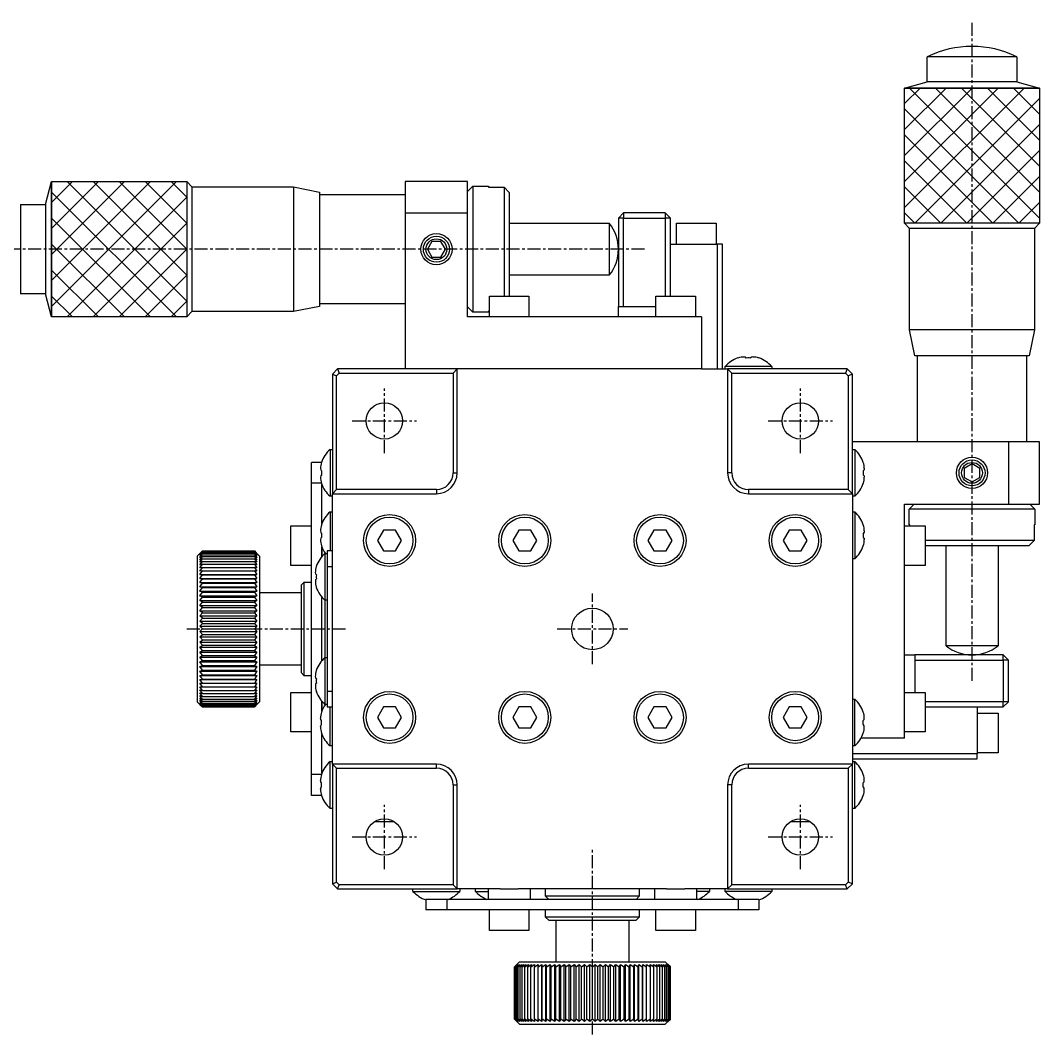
# Model space of a CAD drawing. Extents: x 72 to 479, y 51 to 365.
# Drawn here: x 380.9 to 478.9, y 134.9 to 232.4 of the extents above; entities that cross this region are included whole.
import ezdxf

# ---------------------------------------------------------------- set-up
doc = ezdxf.new("R2010")
doc.units = 0
doc.linetypes.add('CENTER', pattern=[2, 1.25, -0.25, 0.25, -0.25])
doc.layers.get('0').update_dxf_attribs({"linetype": 'CONTINUOUS'})
doc.layers.add('CENTER', color=1, linetype='CENTER')

msp = doc.modelspace()

# ---------------------------------------------------------------- linework, layer by layer
at = {"color": 7, "linetype": 'CONTINUOUS'}
for p, q in [((476.727, 228.862), (468.127, 228.862)), ((468.127, 226.452), (468.127, 228.862)), ((476.727, 228.862), (476.727, 226.452)), ((465.927, 225.862), (468.127, 226.452)), ((476.727, 226.452), (468.127, 226.452)), ((476.727, 226.452), (478.927, 225.862)), ((478.927, 225.862), (465.927, 225.862)), ((465.927, 212.862), (465.927, 225.862)), ((465.927, 212.862), (465.927, 225.862)), ((465.927, 225.862), (478.927, 225.862)), ((478.927, 225.862), (478.927, 212.862)), ((478.927, 225.862), (478.927, 212.862)), ((383.337, 214.662), (383.927, 216.862)), ((383.927, 216.862), (383.927, 203.862)), ((383.927, 216.862), (396.927, 216.862)), ((383.927, 203.862), (383.927, 216.862)), ((383.927, 216.862), (396.927, 216.862)), ((396.927, 216.862), (396.927, 203.862)), ((396.927, 216.862), (397.427, 216.362)), ((396.927, 216.862), (396.927, 203.862)), ((417.927, 216.862), (417.927, 213.862)), ((423.927, 216.862), (417.927, 216.862)), ((423.927, 213.862), (423.927, 216.862)), ((397.427, 216.362), (407.177, 216.362)), ((397.427, 216.362), (397.427, 204.362)), ((407.177, 216.362), (407.177, 204.362)), ((407.177, 216.362), (409.677, 215.862)), ((409.677, 215.862), (409.677, 204.862)), ((409.677, 215.612), (417.927, 215.612)), ((423.927, 215.912), (424.427, 216.412)), ((424.427, 216.412), (424.427, 204.312)), ((424.427, 216.412), (425.927, 216.412)), ((425.927, 216.412), (425.927, 216.329)), ((425.927, 216.329), (427.427, 216.329)), ((427.427, 216.329), (427.427, 205.862)), ((427.427, 216.329), (427.927, 215.821)), ((427.927, 215.821), (427.927, 205.862)), ((380.927, 214.662), (383.337, 214.662)), ((380.927, 214.662), (380.927, 206.062)), ((383.337, 214.662), (383.337, 206.062)), ((417.927, 213.862), (423.927, 213.862)), ((417.927, 213.862), (417.927, 198.862)), ((423.927, 203.862), (423.927, 213.862)), ((438.927, 213.862), (438.427, 213.362)), ((442.927, 213.862), (438.927, 213.862)), ((438.927, 213.862), (438.927, 213.362)), ((443.427, 213.362), (442.927, 213.862)), ((442.927, 213.862), (442.927, 213.362)), ((427.927, 212.862), (437.549, 212.862)), ((437.549, 212.862), (437.549, 207.862)), ((438.427, 213.362), (438.427, 204.862)), ((438.927, 213.362), (438.427, 213.362)), ((438.927, 213.362), (442.927, 213.362)), ((438.927, 204.862), (438.927, 213.362)), ((442.927, 213.362), (442.927, 205.862)), ((443.427, 213.362), (442.927, 213.362)), ((443.427, 205.862), (443.427, 213.362)), ((444.027, 212.862), (447.827, 212.862)), ((444.027, 210.862), (444.027, 212.862)), ((447.827, 212.862), (447.827, 210.862)), ((478.927, 212.862), (465.927, 212.862)), ((466.427, 212.362), (465.927, 212.862)), ((478.927, 212.862), (465.927, 212.862)), ((478.927, 212.862), (478.427, 212.362)), ((478.427, 212.362), (466.427, 212.362)), ((466.427, 202.612), (466.427, 212.362)), ((478.427, 212.362), (478.427, 202.612)), ((420.494, 211.112), (420.061, 210.362)), ((421.36, 211.112), (420.494, 211.112)), ((421.793, 210.362), (421.36, 211.112)), ((443.427, 210.862), (447.927, 210.862)), ((447.927, 210.862), (447.927, 198.862)), ((448.427, 210.862), (447.927, 210.862)), ((448.427, 198.862), (448.427, 210.862)), ((420.061, 210.362), (420.494, 209.612)), ((421.36, 209.612), (421.793, 210.362)), ((420.494, 209.612), (421.36, 209.612)), ((437.549, 207.862), (427.927, 207.862)), ((383.337, 206.062), (380.927, 206.062)), ((383.927, 203.862), (383.337, 206.062)), ((426.027, 203.862), (426.027, 205.862)), ((426.027, 205.862), (429.827, 205.862)), ((429.827, 205.862), (429.827, 203.862)), ((442.027, 205.862), (445.827, 205.862)), ((442.027, 203.862), (442.027, 205.862)), ((445.827, 205.862), (445.827, 203.862)), ((409.677, 204.862), (407.177, 204.362)), ((417.927, 205.112), (409.677, 205.112)), ((438.427, 203.862), (438.427, 204.862)), ((438.427, 204.862), (438.927, 204.862)), ((438.927, 204.862), (442.027, 204.862)), ((396.927, 203.862), (383.927, 203.862)), ((396.927, 203.862), (383.927, 203.862)), ((397.427, 204.362), (396.927, 203.862)), ((407.177, 204.362), (397.427, 204.362)), ((424.427, 204.312), (423.927, 204.812)), ((446.427, 203.862), (423.927, 203.862)), ((425.927, 204.312), (424.427, 204.312)), ((426.027, 204.395), (425.927, 204.395)), ((425.927, 204.395), (425.927, 204.312)), ((446.427, 203.862), (446.427, 198.862)), ((478.427, 202.612), (466.427, 202.612)), ((466.927, 200.112), (466.427, 202.612)), ((478.427, 202.612), (477.927, 200.112)), ((450.64, 199.978), (450.513, 200.002)), ((450.726, 199.906), (450.64, 199.978)), ((451.143, 199.935), (451.127, 199.906)), ((451.235, 199.985), (451.143, 199.935)), ((451.345, 200.003), (451.235, 199.985)), ((477.927, 200.112), (466.927, 200.112)), ((467.177, 191.862), (467.177, 200.112)), ((477.677, 200.112), (477.677, 191.862)), ((453.177, 199.091), (448.677, 199.091)), ((448.677, 198.862), (448.677, 199.091)), ((449.925, 199.906), (449.92, 199.911)), ((450.858, 199.911), (450.726, 199.906)), ((450.99, 199.911), (450.858, 199.911)), ((451.127, 199.906), (450.99, 199.911)), ((451.934, 199.911), (451.928, 199.906)), ((453.177, 199.091), (453.177, 198.862)), ((411.427, 198.862), (410.927, 198.362)), ((410.927, 198.362), (411.327, 198.197)), ((410.927, 198.362), (410.927, 186.862)), ((411.327, 198.197), (411.592, 198.462)), ((411.327, 187.262), (411.327, 198.197)), ((417.927, 198.862), (411.427, 198.862)), ((411.427, 198.862), (411.592, 198.462)), ((411.592, 198.462), (422.527, 198.462)), ((446.427, 198.862), (417.927, 198.862)), ((422.527, 198.462), (422.927, 198.862)), ((422.527, 198.462), (422.527, 188.862)), ((422.927, 188.862), (422.927, 198.862)), ((446.427, 198.862), (448.927, 198.862)), ((460.427, 198.862), (448.927, 198.862)), ((448.927, 198.862), (448.927, 188.862)), ((448.927, 198.862), (449.327, 198.462)), ((449.327, 198.462), (460.261, 198.462)), ((449.327, 188.862), (449.327, 198.462)), ((460.427, 198.862), (460.261, 198.462)), ((460.261, 198.462), (460.527, 198.197)), ((460.927, 198.362), (460.427, 198.862)), ((460.927, 198.362), (460.527, 198.197)), ((460.527, 198.197), (460.527, 187.262)), ((460.927, 186.862), (460.927, 198.362)), ((410.698, 191.112), (410.927, 191.112)), ((410.698, 191.112), (410.698, 186.612)), ((475.927, 191.862), (460.927, 191.862)), ((460.927, 191.112), (461.156, 191.112)), ((461.156, 191.112), (461.156, 186.612)), ((478.927, 191.862), (475.927, 191.862)), ((475.927, 191.862), (475.927, 185.862)), ((478.927, 185.862), (478.927, 191.862)), ((408.927, 187.862), (408.927, 189.862)), ((409.882, 189.862), (408.927, 189.862)), ((409.786, 189.281), (409.804, 189.171)), ((409.804, 189.171), (409.854, 189.078)), ((409.878, 189.869), (409.883, 189.864)), ((461.976, 189.869), (461.971, 189.864)), ((462.049, 189.171), (462, 189.078)), ((462.067, 189.281), (462.049, 189.171)), ((472.427, 189.728), (471.677, 189.295)), ((471.677, 189.295), (471.677, 188.429)), ((473.177, 189.295), (472.427, 189.728)), ((473.177, 188.429), (473.177, 189.295)), ((409.811, 188.576), (409.787, 188.448)), ((409.883, 188.662), (409.811, 188.576)), ((409.854, 189.078), (409.883, 189.062)), ((409.883, 189.062), (409.878, 188.925)), ((409.878, 188.925), (409.878, 188.794)), ((409.878, 188.794), (409.883, 188.662)), ((462, 189.078), (461.971, 189.062)), ((461.971, 189.062), (461.975, 188.925)), ((461.975, 188.794), (461.971, 188.662)), ((461.971, 188.662), (462.042, 188.576)), ((461.975, 188.925), (461.975, 188.794)), ((462.042, 188.576), (462.067, 188.448)), ((471.677, 188.429), (472.427, 187.996)), ((472.427, 187.996), (473.177, 188.429)), ((408.927, 159.862), (408.927, 187.862)), ((409.883, 187.861), (409.878, 187.855)), ((409.927, 184), (409.927, 187.724)), ((410.927, 186.862), (411.327, 187.262)), ((420.927, 187.262), (411.327, 187.262)), ((460.527, 187.262), (450.927, 187.262)), ((460.527, 187.262), (460.927, 186.862)), ((461.971, 187.861), (461.976, 187.855)), ((410.927, 186.612), (410.698, 186.612)), ((410.927, 160.862), (410.927, 186.862)), ((410.927, 186.862), (420.927, 186.862)), ((450.927, 186.862), (460.927, 186.862)), ((460.927, 186.862), (460.927, 160.862)), ((461.156, 186.612), (460.927, 186.612)), ((465.927, 163.362), (465.927, 185.862)), ((465.927, 185.862), (475.927, 185.862)), ((466.377, 185.362), (466.877, 185.862)), ((466.377, 183.862), (466.377, 185.362)), ((478.477, 185.362), (466.377, 185.362)), ((475.927, 185.862), (478.927, 185.862)), ((477.977, 185.862), (478.477, 185.362)), ((478.477, 185.362), (478.477, 183.862)), ((410.698, 185.112), (410.698, 181.362)), ((410.698, 185.112), (410.927, 185.112)), ((460.927, 185.112), (461.156, 185.112)), ((461.156, 185.112), (461.156, 180.612)), ((406.927, 183.762), (408.927, 183.762)), ((406.927, 179.962), (406.927, 183.762)), ((409.786, 183.281), (409.804, 183.171)), ((409.878, 183.869), (409.883, 183.864)), ((415.849, 183.362), (415.272, 182.362)), ((417.004, 183.362), (415.849, 183.362)), ((417.581, 182.362), (417.004, 183.362)), ((428.849, 183.362), (428.272, 182.362)), ((430.004, 183.362), (428.849, 183.362)), ((430.581, 182.362), (430.004, 183.362)), ((441.849, 183.362), (441.272, 182.362)), ((443.004, 183.362), (441.849, 183.362)), ((443.581, 182.362), (443.004, 183.362)), ((454.849, 183.362), (454.272, 182.362)), ((456.004, 183.362), (454.849, 183.362)), ((456.581, 182.362), (456.004, 183.362)), ((461.976, 183.869), (461.971, 183.864)), ((462.067, 183.281), (462.049, 183.171)), ((465.927, 183.762), (467.927, 183.762)), ((466.46, 183.862), (466.377, 183.862)), ((466.46, 183.762), (466.46, 183.862)), ((467.927, 183.762), (467.927, 179.962)), ((478.394, 183.862), (478.394, 182.362)), ((478.477, 183.862), (478.394, 183.862)), ((409.811, 182.576), (409.787, 182.448)), ((409.804, 183.171), (409.854, 183.078)), ((409.883, 182.662), (409.811, 182.576)), ((409.854, 183.078), (409.883, 183.062)), ((409.883, 183.062), (409.878, 182.925)), ((409.878, 182.925), (409.878, 182.794)), ((409.878, 182.794), (409.883, 182.662)), ((415.272, 182.362), (415.849, 181.362)), ((417.004, 181.362), (417.581, 182.362)), ((428.272, 182.362), (428.849, 181.362)), ((430.004, 181.362), (430.581, 182.362)), ((441.272, 182.362), (441.849, 181.362)), ((443.004, 181.362), (443.581, 182.362)), ((454.272, 182.362), (454.849, 181.362)), ((456.004, 181.362), (456.581, 182.362)), ((462, 183.078), (461.971, 183.062)), ((461.971, 183.062), (461.975, 182.925)), ((461.975, 182.794), (461.971, 182.662)), ((461.971, 182.662), (462.042, 182.576)), ((461.975, 182.925), (461.975, 182.794)), ((462.049, 183.171), (462, 183.078)), ((462.042, 182.576), (462.067, 182.448)), ((478.394, 182.362), (467.927, 182.362)), ((478.394, 182.362), (477.886, 181.862)), ((398.427, 181.358), (398.178, 181.114)), ((398.178, 181.096), (398.427, 181.358)), ((398.427, 181.321), (398.178, 181.096)), ((398.178, 181.043), (398.427, 181.321)), ((398.427, 181.358), (403.427, 181.358)), ((398.427, 181.321), (403.427, 181.321)), ((403.427, 181.358), (403.675, 181.096)), ((403.675, 181.114), (403.427, 181.358)), ((403.427, 181.321), (403.675, 181.043)), ((403.675, 181.096), (403.427, 181.321)), ((409.883, 181.861), (409.878, 181.855)), ((409.927, 180.83), (409.927, 181.724)), ((409.927, 181.724), (409.927, 180.83)), ((410.427, 181.362), (410.427, 179.862)), ((410.927, 181.362), (410.427, 181.362)), ((415.849, 181.362), (417.004, 181.362)), ((428.849, 181.362), (430.004, 181.362)), ((441.849, 181.362), (443.004, 181.362)), ((454.849, 181.362), (456.004, 181.362)), ((461.971, 181.861), (461.976, 181.855)), ((477.886, 181.862), (467.927, 181.862)), ((469.927, 172.24), (469.927, 181.862)), ((474.927, 181.862), (474.927, 172.24)), ((397.927, 180.862), (398.178, 181.114)), ((397.927, 180.862), (397.927, 166.862)), ((398.427, 181.248), (398.178, 181.043)), ((398.178, 180.955), (398.427, 181.248)), ((398.427, 181.139), (398.178, 180.955)), ((398.178, 180.833), (398.427, 181.139)), ((398.427, 180.995), (398.178, 180.833)), ((398.178, 180.676), (398.427, 180.995)), ((398.427, 180.816), (398.178, 180.676)), ((398.178, 180.487), (398.427, 180.816)), ((398.427, 180.603), (398.178, 180.487)), ((398.178, 180.265), (398.427, 180.603)), ((398.427, 180.357), (398.178, 180.265)), ((398.178, 180.012), (398.427, 180.357)), ((398.427, 181.248), (403.427, 181.248)), ((398.427, 181.139), (403.427, 181.139)), ((398.427, 180.995), (403.427, 180.995)), ((398.427, 180.816), (403.427, 180.816)), ((398.427, 180.603), (403.427, 180.603)), ((398.427, 180.357), (403.427, 180.357)), ((403.427, 181.248), (403.675, 180.955)), ((403.675, 181.043), (403.427, 181.248)), ((403.427, 181.139), (403.675, 180.833)), ((403.675, 180.955), (403.427, 181.139)), ((403.427, 180.995), (403.675, 180.676)), ((403.675, 180.833), (403.427, 180.995)), ((403.427, 180.816), (403.675, 180.487)), ((403.675, 180.676), (403.427, 180.816)), ((403.427, 180.603), (403.675, 180.265)), ((403.675, 180.487), (403.427, 180.603)), ((403.427, 180.357), (403.675, 180.012)), ((403.675, 180.265), (403.427, 180.357)), ((403.675, 181.114), (403.927, 180.862)), ((403.927, 180.862), (403.927, 166.862)), ((410.198, 181.112), (410.198, 176.612)), ((410.198, 181.112), (410.427, 181.112)), ((461.156, 180.612), (460.927, 180.612)), ((398.427, 180.08), (398.178, 180.012)), ((398.178, 179.729), (398.427, 180.08)), ((398.427, 179.772), (398.178, 179.729)), ((398.178, 179.417), (398.427, 179.772)), ((398.427, 179.436), (398.178, 179.417)), ((398.178, 179.078), (398.427, 179.436)), ((398.427, 180.08), (403.427, 180.08)), ((398.427, 179.772), (403.427, 179.772)), ((398.427, 179.436), (403.427, 179.436)), ((403.427, 180.08), (403.675, 179.729)), ((403.675, 180.012), (403.427, 180.08)), ((403.427, 179.772), (403.675, 179.417)), ((403.675, 179.729), (403.427, 179.772)), ((403.427, 179.436), (403.675, 179.078)), ((403.675, 179.417), (403.427, 179.436)), ((408.927, 179.962), (406.927, 179.962)), ((409.378, 179.869), (409.383, 179.864)), ((410.427, 179.862), (410.427, 167.862)), ((467.927, 179.962), (465.927, 179.962)), ((398.178, 179.078), (403.675, 179.078)), ((398.427, 179.072), (398.178, 179.078)), ((398.178, 178.714), (398.427, 179.072)), ((398.178, 178.714), (403.675, 178.714)), ((398.427, 178.683), (398.178, 178.714)), ((398.178, 178.327), (398.427, 178.683)), ((398.427, 179.072), (403.427, 179.072)), ((398.427, 178.683), (403.427, 178.683)), ((403.675, 179.078), (403.427, 179.072)), ((403.427, 179.072), (403.675, 178.714)), ((403.675, 178.714), (403.427, 178.683)), ((403.427, 178.683), (403.675, 178.327)), ((407.927, 178.062), (408.227, 178.362)), ((408.227, 169.362), (408.227, 178.362)), ((408.227, 178.362), (408.927, 178.362)), ((409.286, 179.281), (409.304, 179.171)), ((409.311, 178.576), (409.287, 178.448)), ((409.304, 179.171), (409.354, 179.078)), ((409.383, 178.662), (409.311, 178.576)), ((409.354, 179.078), (409.383, 179.062)), ((409.383, 179.062), (409.378, 178.925)), ((409.378, 178.925), (409.378, 178.794)), ((409.378, 178.794), (409.383, 178.662)), ((398.178, 178.327), (403.675, 178.327)), ((398.427, 178.271), (398.178, 178.327)), ((398.178, 177.917), (398.427, 178.271)), ((398.178, 177.917), (403.675, 177.917)), ((398.427, 177.837), (398.178, 177.917)), ((398.178, 177.488), (398.427, 177.837)), ((398.178, 177.488), (403.675, 177.488)), ((398.427, 177.383), (398.178, 177.488)), ((398.178, 177.041), (398.427, 177.383)), ((398.427, 178.271), (403.427, 178.271)), ((398.427, 177.837), (403.427, 177.837)), ((398.427, 177.383), (403.427, 177.383)), ((403.675, 178.327), (403.427, 178.271)), ((403.427, 178.271), (403.675, 177.917)), ((403.675, 177.917), (403.427, 177.837)), ((403.427, 177.837), (403.675, 177.488)), ((403.675, 177.488), (403.427, 177.383)), ((403.427, 177.383), (403.675, 177.041)), ((407.927, 178.062), (407.927, 169.662)), ((409.383, 177.861), (409.378, 177.855)), ((398.178, 177.041), (403.675, 177.041)), ((398.427, 176.913), (398.178, 177.041)), ((398.178, 176.579), (398.427, 176.913)), ((398.178, 176.579), (403.675, 176.579)), ((398.427, 176.427), (398.178, 176.579)), ((398.178, 176.103), (398.427, 176.427)), ((398.427, 176.913), (403.427, 176.913)), ((398.427, 176.427), (403.427, 176.427)), ((403.675, 177.041), (403.427, 176.913)), ((403.427, 176.913), (403.675, 176.579)), ((403.675, 176.579), (403.427, 176.427)), ((403.427, 176.427), (403.675, 176.103)), ((403.927, 177.362), (407.927, 177.362)), ((409.927, 170.83), (409.927, 176.894)), ((410.427, 176.612), (410.198, 176.612)), ((410.227, 171.112), (410.227, 176.612)), ((398.178, 176.103), (403.675, 176.103)), ((398.427, 175.93), (398.178, 176.103)), ((398.178, 175.616), (398.427, 175.93)), ((398.178, 175.616), (403.675, 175.616)), ((398.427, 175.422), (398.178, 175.616)), ((398.178, 175.121), (398.427, 175.422)), ((398.427, 175.93), (403.427, 175.93)), ((398.427, 175.422), (403.427, 175.422)), ((403.675, 176.103), (403.427, 175.93)), ((403.427, 175.93), (403.675, 175.616)), ((403.675, 175.616), (403.427, 175.422)), ((403.427, 175.422), (403.675, 175.121)), ((398.178, 175.121), (403.675, 175.121)), ((398.427, 174.906), (398.178, 175.121)), ((398.178, 174.62), (398.427, 174.906)), ((398.178, 174.62), (403.675, 174.62)), ((398.427, 174.385), (398.178, 174.62)), ((398.427, 174.906), (403.427, 174.906)), ((403.675, 175.121), (403.427, 174.906)), ((403.427, 174.906), (403.675, 174.62)), ((403.675, 174.62), (403.427, 174.385)), ((398.178, 174.115), (398.427, 174.385)), ((398.178, 174.115), (403.675, 174.115)), ((398.427, 173.862), (398.178, 174.115)), ((398.178, 173.609), (398.427, 173.862)), ((398.178, 173.609), (403.675, 173.609)), ((398.427, 173.339), (398.178, 173.609)), ((398.427, 174.385), (403.427, 174.385)), ((398.427, 173.862), (403.427, 173.862)), ((403.427, 174.385), (403.675, 174.115)), ((403.675, 174.115), (403.427, 173.862)), ((403.427, 173.862), (403.675, 173.609)), ((403.675, 173.609), (403.427, 173.339)), ((398.178, 173.104), (398.427, 173.339)), ((398.178, 173.104), (403.675, 173.104)), ((398.427, 172.818), (398.178, 173.104)), ((398.178, 172.603), (398.427, 172.818)), ((398.178, 172.603), (403.675, 172.603)), ((398.427, 172.303), (398.178, 172.603)), ((398.427, 173.339), (403.427, 173.339)), ((398.427, 172.818), (403.427, 172.818)), ((403.427, 173.339), (403.675, 173.104)), ((403.675, 173.104), (403.427, 172.818)), ((403.427, 172.818), (403.675, 172.603)), ((403.675, 172.603), (403.427, 172.303)), ((398.178, 172.108), (398.427, 172.303)), ((398.178, 172.108), (403.675, 172.108)), ((398.427, 171.795), (398.178, 172.108)), ((398.178, 171.621), (398.427, 171.795)), ((398.178, 171.621), (403.675, 171.621)), ((398.427, 171.297), (398.178, 171.621)), ((398.427, 172.303), (403.427, 172.303)), ((398.427, 171.795), (403.427, 171.795)), ((403.427, 172.303), (403.675, 172.108)), ((403.675, 172.108), (403.427, 171.795)), ((403.427, 171.795), (403.675, 171.621)), ((403.675, 171.621), (403.427, 171.297)), ((474.927, 172.24), (469.927, 172.24)), ((398.178, 171.146), (398.427, 171.297)), ((398.178, 171.146), (403.675, 171.146)), ((398.427, 170.812), (398.178, 171.146)), ((398.178, 170.683), (398.427, 170.812)), ((398.178, 170.683), (403.675, 170.683)), ((398.427, 170.341), (398.178, 170.683)), ((398.427, 171.297), (403.427, 171.297)), ((398.427, 170.812), (403.427, 170.812)), ((403.427, 171.297), (403.675, 171.146)), ((403.675, 171.146), (403.427, 170.812)), ((403.427, 170.812), (403.675, 170.683)), ((403.675, 170.683), (403.427, 170.341)), ((410.198, 171.112), (410.198, 166.612)), ((410.198, 171.112), (410.427, 171.112)), ((465.927, 171.362), (466.927, 171.362)), ((475.427, 171.362), (466.927, 171.362)), ((466.927, 171.362), (466.927, 170.862)), ((466.927, 170.862), (466.927, 167.762)), ((466.927, 170.862), (475.427, 170.862)), ((475.927, 170.862), (475.427, 171.362)), ((475.427, 170.862), (475.427, 171.362)), ((475.427, 170.862), (475.427, 166.862)), ((475.927, 170.862), (475.427, 170.862)), ((475.927, 166.862), (475.927, 170.862)), ((398.178, 170.237), (398.427, 170.341)), ((398.178, 170.237), (403.675, 170.237)), ((398.427, 169.888), (398.178, 170.237)), ((398.178, 169.807), (398.427, 169.888)), ((398.178, 169.807), (403.675, 169.807)), ((398.427, 169.454), (398.178, 169.807)), ((398.427, 170.341), (403.427, 170.341)), ((398.427, 169.888), (403.427, 169.888)), ((403.427, 170.341), (403.675, 170.237)), ((403.675, 170.237), (403.427, 169.888)), ((403.427, 169.888), (403.675, 169.807)), ((403.675, 169.807), (403.427, 169.454)), ((407.927, 170.362), (403.927, 170.362)), ((408.227, 169.362), (407.927, 169.662)), ((409.378, 169.869), (409.383, 169.864)), ((398.178, 169.398), (398.427, 169.454)), ((398.178, 169.398), (403.675, 169.398)), ((398.427, 169.041), (398.178, 169.398)), ((398.178, 169.01), (398.427, 169.041)), ((398.178, 169.01), (403.675, 169.01)), ((398.427, 168.652), (398.178, 169.01)), ((398.178, 168.646), (398.427, 168.652)), ((398.178, 168.646), (403.675, 168.646)), ((398.427, 168.289), (398.178, 168.646)), ((398.427, 169.454), (403.427, 169.454)), ((398.427, 169.041), (403.427, 169.041)), ((398.427, 168.652), (403.427, 168.652)), ((403.427, 169.454), (403.675, 169.398)), ((403.675, 169.398), (403.427, 169.041)), ((403.427, 169.041), (403.675, 169.01)), ((403.675, 169.01), (403.427, 168.652)), ((403.427, 168.652), (403.675, 168.646)), ((403.675, 168.646), (403.427, 168.289)), ((408.927, 169.362), (408.227, 169.362)), ((409.286, 169.281), (409.304, 169.171)), ((409.311, 168.576), (409.287, 168.448)), ((409.304, 169.171), (409.354, 169.078)), ((409.383, 168.662), (409.311, 168.576)), ((409.354, 169.078), (409.383, 169.062)), ((409.383, 169.062), (409.378, 168.925)), ((409.378, 168.925), (409.378, 168.794)), ((409.378, 168.794), (409.383, 168.662)), ((398.178, 168.307), (398.427, 168.289)), ((398.427, 167.952), (398.178, 168.307)), ((398.178, 167.996), (398.427, 167.952)), ((398.427, 167.644), (398.178, 167.996)), ((398.178, 167.713), (398.427, 167.644)), ((398.427, 167.367), (398.178, 167.713)), ((398.427, 168.289), (403.427, 168.289)), ((398.427, 167.952), (403.427, 167.952)), ((398.427, 167.644), (403.427, 167.644)), ((403.675, 168.307), (403.427, 167.952)), ((403.427, 168.289), (403.675, 168.307)), ((403.675, 167.996), (403.427, 167.644)), ((403.427, 167.952), (403.675, 167.996)), ((403.675, 167.713), (403.427, 167.367)), ((403.427, 167.644), (403.675, 167.713)), ((406.927, 167.762), (408.927, 167.762)), ((406.927, 163.962), (406.927, 167.762)), ((409.383, 167.861), (409.378, 167.855)), ((410.427, 167.862), (410.427, 166.362)), ((465.927, 167.762), (467.927, 167.762)), ((467.927, 167.762), (467.927, 163.962)), ((398.178, 166.611), (397.927, 166.862)), ((398.178, 167.46), (398.427, 167.367)), ((398.427, 167.121), (398.178, 167.46)), ((398.178, 167.238), (398.427, 167.121)), ((398.427, 166.908), (398.178, 167.238)), ((398.178, 167.048), (398.427, 166.908)), ((398.427, 166.729), (398.178, 167.048)), ((398.178, 166.892), (398.427, 166.729)), ((398.427, 166.585), (398.178, 166.892)), ((398.178, 166.769), (398.427, 166.585)), ((398.427, 166.476), (398.178, 166.769)), ((398.178, 166.681), (398.427, 166.476)), ((398.427, 166.403), (398.178, 166.681)), ((398.178, 166.629), (398.427, 166.403)), ((398.427, 166.367), (398.178, 166.629)), ((398.178, 166.611), (398.427, 166.367)), ((398.427, 167.367), (403.427, 167.367)), ((398.427, 167.121), (403.427, 167.121)), ((398.427, 166.908), (403.427, 166.908)), ((398.427, 166.729), (403.427, 166.729)), ((403.675, 167.46), (403.427, 167.121)), ((403.427, 167.367), (403.675, 167.46)), ((403.675, 167.238), (403.427, 166.908)), ((403.427, 167.121), (403.675, 167.238)), ((403.675, 167.048), (403.427, 166.729)), ((403.427, 166.908), (403.675, 167.048)), ((403.675, 166.892), (403.427, 166.585)), ((403.427, 166.729), (403.675, 166.892)), ((403.675, 166.769), (403.427, 166.476)), ((403.427, 166.585), (403.675, 166.769)), ((403.675, 166.681), (403.427, 166.403)), ((403.427, 166.476), (403.675, 166.681)), ((403.675, 166.629), (403.427, 166.367)), ((403.427, 166.403), (403.675, 166.629)), ((403.427, 166.367), (403.675, 166.611)), ((403.927, 166.862), (403.675, 166.611)), ((409.927, 166), (409.927, 166.894)), ((409.927, 166.894), (409.927, 166)), ((410.427, 166.612), (410.198, 166.612)), ((460.927, 167.112), (461.156, 167.112)), ((461.156, 162.612), (461.156, 167.112)), ((475.427, 166.862), (467.927, 166.862)), ((475.427, 166.362), (475.927, 166.862)), ((475.427, 166.362), (475.427, 166.862)), ((475.927, 166.862), (475.427, 166.862)), ((398.427, 166.585), (403.427, 166.585)), ((398.427, 166.476), (403.427, 166.476)), ((398.427, 166.403), (403.427, 166.403)), ((398.427, 166.367), (403.427, 166.367)), ((409.883, 165.864), (409.878, 165.869)), ((410.427, 166.362), (410.927, 166.362)), ((410.698, 162.612), (410.698, 166.362)), ((415.849, 166.362), (415.272, 165.362)), ((417.004, 166.362), (415.849, 166.362)), ((417.581, 165.362), (417.004, 166.362)), ((428.849, 166.362), (428.272, 165.362)), ((430.004, 166.362), (428.849, 166.362)), ((430.581, 165.362), (430.004, 166.362)), ((441.849, 166.362), (441.272, 165.362)), ((443.004, 166.362), (441.849, 166.362)), ((443.581, 165.362), (443.004, 166.362)), ((454.849, 166.362), (454.272, 165.362)), ((456.004, 166.362), (454.849, 166.362)), ((456.581, 165.362), (456.004, 166.362)), ((461.971, 165.864), (461.976, 165.869)), ((467.927, 166.362), (475.427, 166.362)), ((472.927, 166.362), (472.927, 161.862)), ((472.927, 165.762), (474.927, 165.762)), ((474.927, 165.762), (474.927, 161.962)), ((409.811, 165.149), (409.787, 165.276)), ((409.804, 164.554), (409.854, 164.646)), ((409.883, 165.062), (409.811, 165.149)), ((409.854, 164.646), (409.883, 164.662)), ((409.878, 164.931), (409.883, 165.062)), ((409.878, 164.799), (409.878, 164.931)), ((409.883, 164.662), (409.878, 164.799)), ((415.272, 165.362), (415.849, 164.362)), ((417.004, 164.362), (417.581, 165.362)), ((428.272, 165.362), (428.849, 164.362)), ((430.004, 164.362), (430.581, 165.362)), ((441.272, 165.362), (441.849, 164.362)), ((443.004, 164.362), (443.581, 165.362)), ((454.272, 165.362), (454.849, 164.362)), ((456.004, 164.362), (456.581, 165.362)), ((461.971, 165.062), (462.042, 165.149)), ((461.975, 164.931), (461.971, 165.062)), ((461.971, 164.662), (461.975, 164.799)), ((462, 164.646), (461.971, 164.662)), ((461.975, 164.799), (461.975, 164.931)), ((462.049, 164.554), (462, 164.646)), ((462.042, 165.149), (462.067, 165.276)), ((408.927, 163.962), (406.927, 163.962)), ((409.786, 164.444), (409.804, 164.554)), ((409.878, 163.855), (409.883, 163.861)), ((409.927, 160), (409.927, 163.724)), ((415.849, 164.362), (417.004, 164.362)), ((428.849, 164.362), (430.004, 164.362)), ((441.849, 164.362), (443.004, 164.362)), ((454.849, 164.362), (456.004, 164.362)), ((461.976, 163.855), (461.971, 163.861)), ((462.067, 164.444), (462.049, 164.554)), ((467.927, 163.962), (465.927, 163.962)), ((465.927, 163.362), (461.753, 163.362)), ((410.927, 162.612), (410.698, 162.612)), ((461.156, 162.612), (460.927, 162.612)), ((472.927, 161.862), (460.927, 161.862)), ((474.927, 161.962), (472.927, 161.962)), ((472.927, 161.362), (472.927, 161.862)), ((410.698, 161.112), (410.927, 161.112)), ((410.698, 156.612), (410.698, 161.112)), ((410.927, 160.862), (410.927, 149.362)), ((420.927, 160.862), (410.927, 160.862)), ((411.327, 160.462), (410.927, 160.862)), ((460.927, 160.862), (450.927, 160.862)), ((460.927, 160.862), (460.527, 160.462)), ((460.927, 161.362), (472.927, 161.362)), ((460.927, 161.112), (461.156, 161.112)), ((460.927, 149.362), (460.927, 160.862)), ((461.156, 156.612), (461.156, 161.112)), ((408.927, 157.862), (408.927, 159.862)), ((409.883, 159.864), (409.878, 159.869)), ((411.327, 149.528), (411.327, 160.462)), ((411.327, 160.462), (420.927, 160.462)), ((450.927, 160.462), (460.527, 160.462)), ((460.527, 160.462), (460.527, 149.528)), ((461.971, 159.864), (461.976, 159.869)), ((409.811, 159.149), (409.787, 159.276)), ((409.883, 159.062), (409.811, 159.149)), ((409.878, 158.931), (409.883, 159.062)), ((409.878, 158.799), (409.878, 158.931)), ((409.883, 158.662), (409.878, 158.799)), ((422.527, 158.862), (422.527, 149.262)), ((422.927, 148.862), (422.927, 158.862)), ((448.927, 158.862), (448.927, 148.862)), ((449.327, 149.262), (449.327, 158.862)), ((461.971, 159.062), (462.042, 159.149)), ((461.975, 158.931), (461.971, 159.062)), ((461.971, 158.662), (461.975, 158.799)), ((461.975, 158.799), (461.975, 158.931)), ((462.042, 159.149), (462.067, 159.276)), ((409.882, 157.862), (408.927, 157.862)), ((409.786, 158.444), (409.804, 158.554)), ((409.804, 158.554), (409.854, 158.646)), ((409.854, 158.646), (409.883, 158.662)), ((409.878, 157.855), (409.883, 157.861)), ((462, 158.646), (461.971, 158.662)), ((461.976, 157.855), (461.971, 157.861)), ((462.049, 158.554), (462, 158.646)), ((462.067, 158.444), (462.049, 158.554)), ((410.927, 156.612), (410.698, 156.612)), ((461.156, 156.612), (460.927, 156.612)), ((415.025, 155.362), (416.828, 155.362)), ((455.025, 155.362), (456.828, 155.362)), ((410.927, 149.362), (411.327, 149.528)), ((410.927, 149.362), (411.427, 148.862)), ((411.592, 149.262), (411.327, 149.528)), ((411.427, 148.862), (411.592, 149.262)), ((422.527, 149.262), (411.592, 149.262)), ((422.927, 148.862), (422.527, 149.262)), ((449.327, 149.262), (448.927, 148.862)), ((460.261, 149.262), (449.327, 149.262)), ((460.527, 149.528), (460.261, 149.262)), ((460.427, 148.862), (460.261, 149.262)), ((460.427, 148.862), (460.927, 149.362)), ((460.927, 149.362), (460.527, 149.528)), ((411.427, 148.862), (422.927, 148.862)), ((418.677, 148.633), (418.677, 148.862)), ((418.677, 148.633), (423.177, 148.633)), ((427.055, 148.862), (422.927, 148.862)), ((423.177, 148.862), (423.177, 148.633)), ((424.677, 148.633), (424.677, 148.862)), ((424.677, 148.633), (425.927, 148.633)), ((425.927, 147.862), (425.927, 148.862)), ((427.055, 148.862), (428.799, 148.862)), ((443.055, 148.862), (428.799, 148.862)), ((429.927, 148.862), (429.927, 147.862)), ((431.427, 148.162), (431.427, 148.862)), ((440.427, 148.162), (431.427, 148.162)), ((431.727, 147.862), (431.427, 148.162)), ((440.427, 148.162), (440.127, 147.862)), ((440.427, 148.862), (440.427, 148.162)), ((441.927, 147.862), (441.927, 148.862)), ((443.055, 148.862), (444.799, 148.862)), ((448.927, 148.862), (444.799, 148.862)), ((445.927, 148.862), (445.927, 147.862)), ((447.177, 148.633), (445.927, 148.633)), ((447.177, 148.862), (447.177, 148.633)), ((448.677, 148.633), (448.677, 148.862)), ((453.177, 148.633), (448.677, 148.633)), ((448.927, 148.862), (460.427, 148.862)), ((453.177, 148.862), (453.177, 148.633)), ((419.92, 147.813), (419.925, 147.818)), ((421.927, 147.862), (419.927, 147.862)), ((419.927, 147.862), (419.927, 146.862)), ((427.927, 147.862), (421.927, 147.862)), ((443.927, 147.862), (427.927, 147.862)), ((449.927, 147.862), (443.927, 147.862)), ((451.927, 147.862), (449.927, 147.862)), ((451.927, 147.862), (451.927, 146.862)), ((451.934, 147.813), (451.928, 147.818)), ((421.927, 146.862), (419.927, 146.862)), ((449.927, 146.862), (421.927, 146.862)), ((426.027, 144.862), (426.027, 146.862)), ((429.827, 146.862), (429.827, 144.862)), ((431.427, 146.162), (431.427, 146.862)), ((440.427, 146.162), (431.427, 146.162)), ((431.727, 145.862), (431.427, 146.162)), ((440.427, 146.162), (440.127, 145.862)), ((440.427, 146.862), (440.427, 146.162)), ((442.027, 144.862), (442.027, 146.862)), ((445.827, 146.862), (445.827, 144.862)), ((451.927, 146.862), (449.927, 146.862)), ((431.727, 145.862), (440.127, 145.862)), ((432.427, 141.862), (432.427, 145.862)), ((439.427, 145.862), (439.427, 141.862)), ((429.827, 144.862), (426.027, 144.862)), ((445.827, 144.862), (442.027, 144.862)), ((428.431, 141.362), (428.693, 141.611)), ((428.675, 141.611), (428.431, 141.362)), ((428.431, 136.362), (428.431, 141.362)), ((428.468, 141.362), (428.746, 141.611)), ((428.693, 141.611), (428.468, 141.362)), ((428.468, 136.362), (428.468, 141.362)), ((428.541, 141.362), (428.834, 141.611)), ((428.746, 141.611), (428.541, 141.362)), ((428.541, 136.362), (428.541, 141.362)), ((428.65, 141.362), (428.956, 141.611)), ((428.834, 141.611), (428.65, 141.362)), ((428.65, 136.362), (428.65, 141.362)), ((428.675, 141.611), (428.927, 141.862)), ((428.794, 141.362), (429.113, 141.611)), ((428.956, 141.611), (428.794, 141.362)), ((428.794, 136.362), (428.794, 141.362)), ((428.927, 141.862), (442.927, 141.862)), ((428.973, 141.362), (429.302, 141.611)), ((429.113, 141.611), (428.973, 141.362)), ((428.973, 136.362), (428.973, 141.362)), ((429.186, 141.362), (429.524, 141.611)), ((429.302, 141.611), (429.186, 141.362)), ((429.186, 136.362), (429.186, 141.362)), ((429.432, 141.362), (429.777, 141.611)), ((429.524, 141.611), (429.432, 141.362)), ((429.432, 136.362), (429.432, 141.362)), ((429.709, 141.362), (430.06, 141.611)), ((429.777, 141.611), (429.709, 141.362)), ((429.709, 136.362), (429.709, 141.362)), ((430.017, 141.362), (430.372, 141.611)), ((430.06, 141.611), (430.017, 141.362)), ((430.017, 136.362), (430.017, 141.362)), ((430.353, 141.362), (430.711, 141.611)), ((430.372, 141.611), (430.353, 141.362)), ((430.353, 136.362), (430.353, 141.362)), ((430.711, 136.114), (430.711, 141.611)), ((430.711, 141.611), (430.717, 141.362)), ((430.717, 141.362), (431.075, 141.611)), ((430.717, 136.362), (430.717, 141.362)), ((431.075, 136.114), (431.075, 141.611)), ((431.075, 141.611), (431.106, 141.362)), ((431.106, 141.362), (431.462, 141.611)), ((431.106, 136.362), (431.106, 141.362)), ((431.462, 136.114), (431.462, 141.611)), ((431.462, 141.611), (431.518, 141.362)), ((431.518, 141.362), (431.872, 141.611)), ((431.518, 136.362), (431.518, 141.362)), ((431.872, 136.114), (431.872, 141.611)), ((431.872, 141.611), (431.952, 141.362)), ((431.952, 141.362), (432.301, 141.611)), ((431.952, 136.362), (431.952, 141.362)), ((432.301, 136.114), (432.301, 141.611)), ((432.301, 141.611), (432.406, 141.362)), ((432.406, 141.362), (432.748, 141.611)), ((432.406, 136.362), (432.406, 141.362)), ((432.748, 136.114), (432.748, 141.611)), ((432.748, 141.611), (432.876, 141.362)), ((432.876, 141.362), (433.21, 141.611)), ((432.876, 136.362), (432.876, 141.362)), ((433.21, 136.114), (433.21, 141.611)), ((433.21, 141.611), (433.362, 141.362)), ((433.362, 141.362), (433.686, 141.611)), ((433.362, 136.362), (433.362, 141.362)), ((433.686, 136.114), (433.686, 141.611)), ((433.686, 141.611), (433.859, 141.362)), ((433.859, 141.362), (434.172, 141.611)), ((433.859, 136.362), (433.859, 141.362)), ((434.172, 136.114), (434.172, 141.611)), ((434.172, 141.611), (434.367, 141.362)), ((434.367, 141.362), (434.668, 141.611)), ((434.367, 136.362), (434.367, 141.362)), ((434.668, 136.114), (434.668, 141.611)), ((434.668, 141.611), (434.883, 141.362)), ((434.883, 141.362), (435.169, 141.611)), ((434.883, 136.362), (434.883, 141.362)), ((435.169, 136.114), (435.169, 141.611)), ((435.169, 141.611), (435.404, 141.362)), ((435.404, 141.362), (435.674, 141.611)), ((435.404, 136.362), (435.404, 141.362)), ((435.674, 136.114), (435.674, 141.611)), ((435.674, 141.611), (435.927, 141.362)), ((435.927, 141.362), (436.18, 141.611)), ((435.927, 136.362), (435.927, 141.362)), ((436.18, 136.114), (436.18, 141.611)), ((436.18, 141.611), (436.45, 141.362)), ((436.45, 141.362), (436.685, 141.611)), ((436.45, 136.362), (436.45, 141.362)), ((436.685, 136.114), (436.685, 141.611)), ((436.685, 141.611), (436.971, 141.362)), ((436.971, 141.362), (437.186, 141.611)), ((436.971, 136.362), (436.971, 141.362)), ((437.186, 136.114), (437.186, 141.611)), ((437.186, 141.611), (437.486, 141.362)), ((437.486, 141.362), (437.681, 141.611)), ((437.486, 136.362), (437.486, 141.362)), ((437.681, 136.114), (437.681, 141.611)), ((437.681, 141.611), (437.994, 141.362)), ((437.994, 141.362), (438.168, 141.611)), ((437.994, 136.362), (437.994, 141.362)), ((438.168, 136.114), (438.168, 141.611)), ((438.168, 141.611), (438.492, 141.362)), ((438.492, 141.362), (438.643, 141.611)), ((438.492, 136.362), (438.492, 141.362)), ((438.643, 136.114), (438.643, 141.611)), ((438.643, 141.611), (438.977, 141.362)), ((438.977, 141.362), (439.106, 141.611)), ((438.977, 136.362), (438.977, 141.362)), ((439.106, 136.114), (439.106, 141.611)), ((439.106, 141.611), (439.448, 141.362)), ((439.448, 141.362), (439.552, 141.611)), ((439.448, 136.362), (439.448, 141.362)), ((439.552, 136.114), (439.552, 141.611)), ((439.552, 141.611), (439.901, 141.362)), ((439.901, 141.362), (439.982, 141.611)), ((439.901, 136.362), (439.901, 141.362)), ((439.982, 136.114), (439.982, 141.611)), ((439.982, 141.611), (440.335, 141.362)), ((440.335, 141.362), (440.391, 141.611)), ((440.335, 136.362), (440.335, 141.362)), ((440.391, 136.114), (440.391, 141.611)), ((440.391, 141.611), (440.748, 141.362)), ((440.748, 141.362), (440.779, 141.611)), ((440.748, 136.362), (440.748, 141.362)), ((440.779, 136.114), (440.779, 141.611)), ((440.779, 141.611), (441.137, 141.362)), ((441.137, 141.362), (441.143, 141.611)), ((441.137, 136.362), (441.137, 141.362)), ((441.143, 136.114), (441.143, 141.611)), ((441.143, 141.611), (441.5, 141.362)), ((441.482, 141.611), (441.837, 141.362)), ((441.5, 141.362), (441.482, 141.611)), ((441.5, 136.362), (441.5, 141.362)), ((441.793, 141.611), (442.145, 141.362)), ((441.837, 141.362), (441.793, 141.611)), ((441.837, 136.362), (441.837, 141.362)), ((442.076, 141.611), (442.422, 141.362)), ((442.145, 141.362), (442.076, 141.611)), ((442.145, 136.362), (442.145, 141.362)), ((442.329, 141.611), (442.668, 141.362)), ((442.422, 141.362), (442.329, 141.611)), ((442.422, 136.362), (442.422, 141.362)), ((442.551, 141.611), (442.881, 141.362)), ((442.668, 141.362), (442.551, 141.611)), ((442.668, 136.362), (442.668, 141.362)), ((442.741, 141.611), (443.06, 141.362)), ((442.881, 141.362), (442.741, 141.611)), ((442.881, 136.362), (442.881, 141.362)), ((442.897, 141.611), (443.204, 141.362)), ((443.06, 141.362), (442.897, 141.611)), ((442.927, 141.862), (443.178, 141.611)), ((443.02, 141.611), (443.313, 141.362)), ((443.204, 141.362), (443.02, 141.611)), ((443.06, 136.362), (443.06, 141.362)), ((443.108, 141.611), (443.386, 141.362)), ((443.313, 141.362), (443.108, 141.611)), ((443.16, 141.611), (443.422, 141.362)), ((443.386, 141.362), (443.16, 141.611)), ((443.422, 141.362), (443.178, 141.611)), ((443.204, 136.362), (443.204, 141.362)), ((443.313, 136.362), (443.313, 141.362)), ((443.386, 136.362), (443.386, 141.362)), ((443.422, 136.362), (443.422, 141.362)), ((428.431, 136.362), (428.675, 136.114)), ((428.693, 136.114), (428.431, 136.362)), ((428.468, 136.362), (428.693, 136.114)), ((428.746, 136.114), (428.468, 136.362)), ((428.541, 136.362), (428.746, 136.114)), ((428.834, 136.114), (428.541, 136.362)), ((428.65, 136.362), (428.834, 136.114)), ((428.956, 136.114), (428.65, 136.362)), ((428.794, 136.362), (428.956, 136.114)), ((429.113, 136.114), (428.794, 136.362)), ((428.973, 136.362), (429.113, 136.114)), ((429.302, 136.114), (428.973, 136.362)), ((429.186, 136.362), (429.302, 136.114)), ((429.524, 136.114), (429.186, 136.362)), ((429.432, 136.362), (429.524, 136.114)), ((429.777, 136.114), (429.432, 136.362)), ((429.709, 136.362), (429.777, 136.114)), ((430.06, 136.114), (429.709, 136.362)), ((430.372, 136.114), (430.017, 136.362)), ((430.017, 136.362), (430.06, 136.114)), ((430.353, 136.362), (430.372, 136.114)), ((430.711, 136.114), (430.353, 136.362)), ((430.717, 136.362), (430.711, 136.114)), ((431.075, 136.114), (430.717, 136.362)), ((431.106, 136.362), (431.075, 136.114)), ((431.462, 136.114), (431.106, 136.362)), ((431.518, 136.362), (431.462, 136.114)), ((431.872, 136.114), (431.518, 136.362)), ((431.952, 136.362), (431.872, 136.114)), ((432.301, 136.114), (431.952, 136.362)), ((432.406, 136.362), (432.301, 136.114)), ((432.748, 136.114), (432.406, 136.362)), ((432.876, 136.362), (432.748, 136.114)), ((433.21, 136.114), (432.876, 136.362)), ((433.362, 136.362), (433.21, 136.114)), ((433.686, 136.114), (433.362, 136.362)), ((433.859, 136.362), (433.686, 136.114)), ((434.172, 136.114), (433.859, 136.362)), ((434.367, 136.362), (434.172, 136.114)), ((434.668, 136.114), (434.367, 136.362)), ((434.883, 136.362), (434.668, 136.114)), ((435.169, 136.114), (434.883, 136.362)), ((435.404, 136.362), (435.169, 136.114)), ((435.674, 136.114), (435.404, 136.362)), ((435.927, 136.362), (435.674, 136.114)), ((436.18, 136.114), (435.927, 136.362)), ((436.45, 136.362), (436.18, 136.114)), ((436.685, 136.114), (436.45, 136.362)), ((436.971, 136.362), (436.685, 136.114)), ((437.186, 136.114), (436.971, 136.362)), ((437.486, 136.362), (437.186, 136.114)), ((437.681, 136.114), (437.486, 136.362)), ((437.994, 136.362), (437.681, 136.114)), ((438.168, 136.114), (437.994, 136.362)), ((438.492, 136.362), (438.168, 136.114)), ((438.643, 136.114), (438.492, 136.362)), ((438.977, 136.362), (438.643, 136.114)), ((439.106, 136.114), (438.977, 136.362)), ((439.448, 136.362), (439.106, 136.114)), ((439.552, 136.114), (439.448, 136.362)), ((439.901, 136.362), (439.552, 136.114)), ((439.982, 136.114), (439.901, 136.362)), ((440.335, 136.362), (439.982, 136.114)), ((440.391, 136.114), (440.335, 136.362)), ((440.748, 136.362), (440.391, 136.114)), ((440.779, 136.114), (440.748, 136.362)), ((441.137, 136.362), (440.779, 136.114)), ((441.143, 136.114), (441.137, 136.362)), ((441.5, 136.362), (441.143, 136.114)), ((441.482, 136.114), (441.5, 136.362)), ((441.837, 136.362), (441.482, 136.114)), ((441.793, 136.114), (441.837, 136.362)), ((442.145, 136.362), (441.793, 136.114)), ((442.076, 136.114), (442.145, 136.362)), ((442.422, 136.362), (442.076, 136.114)), ((442.329, 136.114), (442.422, 136.362)), ((442.668, 136.362), (442.329, 136.114)), ((442.551, 136.114), (442.668, 136.362)), ((442.881, 136.362), (442.551, 136.114)), ((442.741, 136.114), (442.881, 136.362)), ((443.06, 136.362), (442.741, 136.114)), ((442.897, 136.114), (443.06, 136.362)), ((443.204, 136.362), (442.897, 136.114)), ((443.02, 136.114), (443.204, 136.362)), ((443.313, 136.362), (443.02, 136.114)), ((443.108, 136.114), (443.313, 136.362)), ((443.386, 136.362), (443.108, 136.114)), ((443.16, 136.114), (443.386, 136.362)), ((443.422, 136.362), (443.16, 136.114)), ((443.178, 136.114), (443.422, 136.362)), ((428.927, 135.862), (428.675, 136.114)), ((428.927, 135.862), (442.927, 135.862)), ((443.178, 136.114), (442.927, 135.862))]:
    msp.add_line(p, q, dxfattribs=at)
at = {"color": 3, "linetype": 'CONTINUOUS'}
for p, q in [((465.927, 224.362), (467.427, 225.862)), ((465.927, 221.862), (469.927, 225.862)), ((465.927, 219.362), (472.427, 225.862)), ((465.927, 216.862), (474.927, 225.862)), ((465.927, 214.362), (477.427, 225.862)), ((466.427, 225.862), (478.927, 213.362)), ((468.927, 225.862), (478.927, 215.862)), ((471.427, 225.862), (478.927, 218.362)), ((473.927, 225.862), (478.927, 220.862)), ((476.427, 225.862), (478.927, 223.362)), ((466.927, 212.862), (478.927, 224.862)), ((465.927, 223.862), (476.927, 212.862)), ((469.427, 212.862), (478.927, 222.362)), ((465.927, 221.362), (474.427, 212.862)), ((471.927, 212.862), (478.927, 219.862)), ((465.927, 218.862), (471.927, 212.862)), ((383.927, 214.862), (385.927, 216.862)), ((383.927, 212.362), (388.427, 216.862)), ((383.927, 209.862), (390.927, 216.862)), ((383.927, 207.362), (393.427, 216.862)), ((383.927, 204.862), (395.927, 216.862)), ((385.427, 216.862), (396.927, 205.362)), ((387.927, 216.862), (396.927, 207.862)), ((390.427, 216.862), (396.927, 210.362)), ((392.927, 216.862), (396.927, 212.862)), ((395.427, 216.862), (396.927, 215.362)), ((474.427, 212.862), (478.927, 217.362)), ((383.927, 215.862), (395.927, 203.862)), ((465.927, 216.362), (469.427, 212.862)), ((385.427, 203.862), (396.927, 215.362)), ((476.927, 212.862), (478.927, 214.862)), ((465.927, 213.862), (466.927, 212.862)), ((383.927, 213.362), (393.427, 203.862)), ((387.927, 203.862), (396.927, 212.862)), ((383.927, 210.862), (390.927, 203.862)), ((390.427, 203.862), (396.927, 210.362)), ((383.927, 208.362), (388.427, 203.862)), ((392.927, 203.862), (396.927, 207.862)), ((383.927, 205.862), (385.927, 203.862)), ((395.427, 203.862), (396.927, 205.362)), ((422.527, 188.862), (422.927, 188.862)), ((449.327, 188.862), (448.927, 188.862)), ((409.882, 187.862), (408.927, 187.862)), ((420.927, 187.262), (420.927, 186.862)), ((450.927, 187.262), (450.927, 186.862)), ((410.427, 179.862), (410.927, 179.862)), ((410.927, 167.862), (410.427, 167.862)), ((420.927, 160.462), (420.927, 160.862)), ((450.927, 160.462), (450.927, 160.862)), ((409.882, 159.862), (408.927, 159.862)), ((422.527, 158.862), (422.927, 158.862)), ((449.327, 158.862), (448.927, 158.862)), ((421.927, 147.862), (421.927, 146.862)), ((449.927, 147.862), (449.927, 146.862))]:
    msp.add_line(p, q, dxfattribs=at)
for centre in [(420.927, 210.362), (472.427, 188.862)]:
    msp.add_circle(centre, 1.5, dxfattribs=at)
at = {"color": 7, "linetype": 'CONTINUOUS'}
for centre, radius in [((420.927, 210.362), 1.25), ((420.927, 210.362), 1), ((415.927, 193.862), 1.75), ((455.927, 193.862), 1.75), ((472.427, 188.862), 1.25), ((472.427, 188.862), 1), ((416.427, 182.362), 2.5), ((416.427, 182.362), 2.25), ((429.427, 182.362), 2.5), ((429.427, 182.362), 2.25), ((442.427, 182.362), 2.5), ((442.427, 182.362), 2.25), ((455.427, 182.362), 2.5), ((455.427, 182.362), 2.25), ((435.927, 173.862), 2), ((416.427, 165.362), 2.5), ((416.427, 165.362), 2.25), ((429.427, 165.362), 2.5), ((429.427, 165.362), 2.25), ((442.427, 165.362), 2.5), ((442.427, 165.362), 2.25), ((455.427, 165.362), 2.5), ((455.427, 165.362), 2.25), ((415.927, 153.862), 1.75), ((455.927, 153.862), 1.75)]:
    msp.add_circle(centre, radius, dxfattribs=at)
for centre, radius, start, end in [((472.427, 220.117), 9.745, 63.81621, 116.18379), ((434.427, 210.362), 4, 0, 38.68219), ((434.427, 210.362), 4, 321.31781, 0), ((450.469, 198.428), 1.575, 88.39927, 110.16534), ((451.378, 198.39), 1.613, 70.07164, 91.1707), ((450.927, 197.034), 3.049, 109.27958, 137.56406), ((450.927, 197.034), 3.049, 42.43594, 70.72042), ((412.755, 188.862), 3.049, 132.43594, 160.72042), ((459.098, 188.862), 3.049, 19.27958, 47.56406), ((411.399, 189.314), 1.613, 160.07164, 181.1707), ((460.454, 189.314), 1.613, 358.8293, 19.92836), ((411.361, 188.404), 1.575, 178.39927, 200.16534), ((420.927, 188.862), 2, 270, 0), ((420.927, 188.862), 1.6, 270, 0), ((450.927, 188.862), 2, 180, 270), ((450.927, 188.862), 1.6, 180, 270), ((460.492, 188.404), 1.575, 339.83466, 1.60073), ((412.755, 188.862), 3.049, 199.27958, 227.56406), ((459.098, 188.862), 3.049, 312.43594, 340.72042), ((412.755, 182.862), 3.049, 132.43594, 160.72042), ((459.098, 182.862), 3.049, 19.27958, 47.56406), ((411.399, 183.314), 1.613, 160.07164, 181.1707), ((460.454, 183.314), 1.613, 358.8293, 19.92836), ((411.361, 182.404), 1.575, 178.39927, 200.16534), ((460.492, 182.404), 1.575, 339.83466, 1.60073), ((412.755, 182.862), 3.049, 199.27958, 215.03281), ((459.098, 182.862), 3.049, 312.43594, 340.72042), ((412.255, 178.862), 3.049, 132.43594, 160.72042), ((410.899, 179.314), 1.613, 160.07164, 181.1707), ((410.861, 178.404), 1.575, 178.39927, 200.16534), ((412.255, 178.862), 3.049, 199.27958, 227.56406), ((472.427, 175.362), 4, 231.31781, 270), ((472.427, 175.362), 4, 270, 308.68219), ((412.255, 168.862), 3.049, 132.43594, 160.72042), ((410.899, 169.314), 1.613, 160.07164, 181.1707), ((410.861, 168.404), 1.575, 178.39927, 200.16534), ((412.255, 168.862), 3.049, 199.27958, 227.56406), ((412.755, 164.862), 3.049, 144.96719, 160.72042), ((459.098, 164.862), 3.049, 19.27958, 47.56406), ((411.361, 165.32), 1.575, 159.83466, 181.60073), ((460.492, 165.32), 1.575, 358.39927, 20.16534), ((411.399, 164.411), 1.613, 178.8293, 199.92836), ((412.755, 164.862), 3.049, 199.27958, 227.56406), ((459.098, 164.862), 3.049, 312.43594, 340.72042), ((460.454, 164.411), 1.613, 340.07164, 1.1707), ((412.755, 158.862), 3.049, 132.43594, 160.72042), ((420.927, 158.862), 2, 0, 90), ((450.927, 158.862), 2, 90, 180), ((459.098, 158.862), 3.049, 19.27958, 47.56406), ((411.361, 159.32), 1.575, 159.83466, 181.60073), ((420.927, 158.862), 1.6, 0, 90), ((450.927, 158.862), 1.6, 90, 180), ((460.492, 159.32), 1.575, 358.39927, 20.16534), ((411.399, 158.411), 1.613, 178.8293, 199.92836), ((412.755, 158.862), 3.049, 199.27958, 227.56406), ((459.098, 158.862), 3.049, 312.43594, 340.72042), ((460.454, 158.411), 1.613, 340.07164, 1.1707), ((420.927, 150.691), 3.049, 222.43594, 250.72042), ((420.927, 150.691), 3.049, 291.9162, 317.56406), ((426.927, 150.691), 3.049, 222.43594, 248.0838), ((444.927, 150.691), 3.049, 291.9162, 317.56406), ((450.927, 150.691), 3.049, 222.43594, 248.0838), ((450.927, 150.691), 3.049, 289.27958, 317.56406)]:
    msp.add_arc(centre, radius, start, end, dxfattribs=at)
at = {"layer": 'CENTER', "color": 1, "linetype": 'CENTER'}
for p, q in [((472.427, 168.862), (472.427, 232.362)), ((440.927, 210.362), (377.427, 210.362)), ((415.927, 190.762), (415.927, 196.962)), ((455.927, 190.762), (455.927, 196.962)), ((412.827, 193.862), (419.027, 193.862)), ((452.827, 193.862), (459.027, 193.862)), ((435.927, 170.462), (435.927, 177.262)), ((396.927, 173.862), (412.427, 173.862)), ((432.527, 173.862), (439.327, 173.862)), ((415.927, 150.762), (415.927, 156.962)), ((455.927, 150.762), (455.927, 156.962)), ((412.827, 153.862), (419.027, 153.862)), ((452.827, 153.862), (459.027, 153.862)), ((435.927, 134.862), (435.927, 152.862))]:
    msp.add_line(p, q, dxfattribs=at)

doc.saveas('drawing.dxf')
